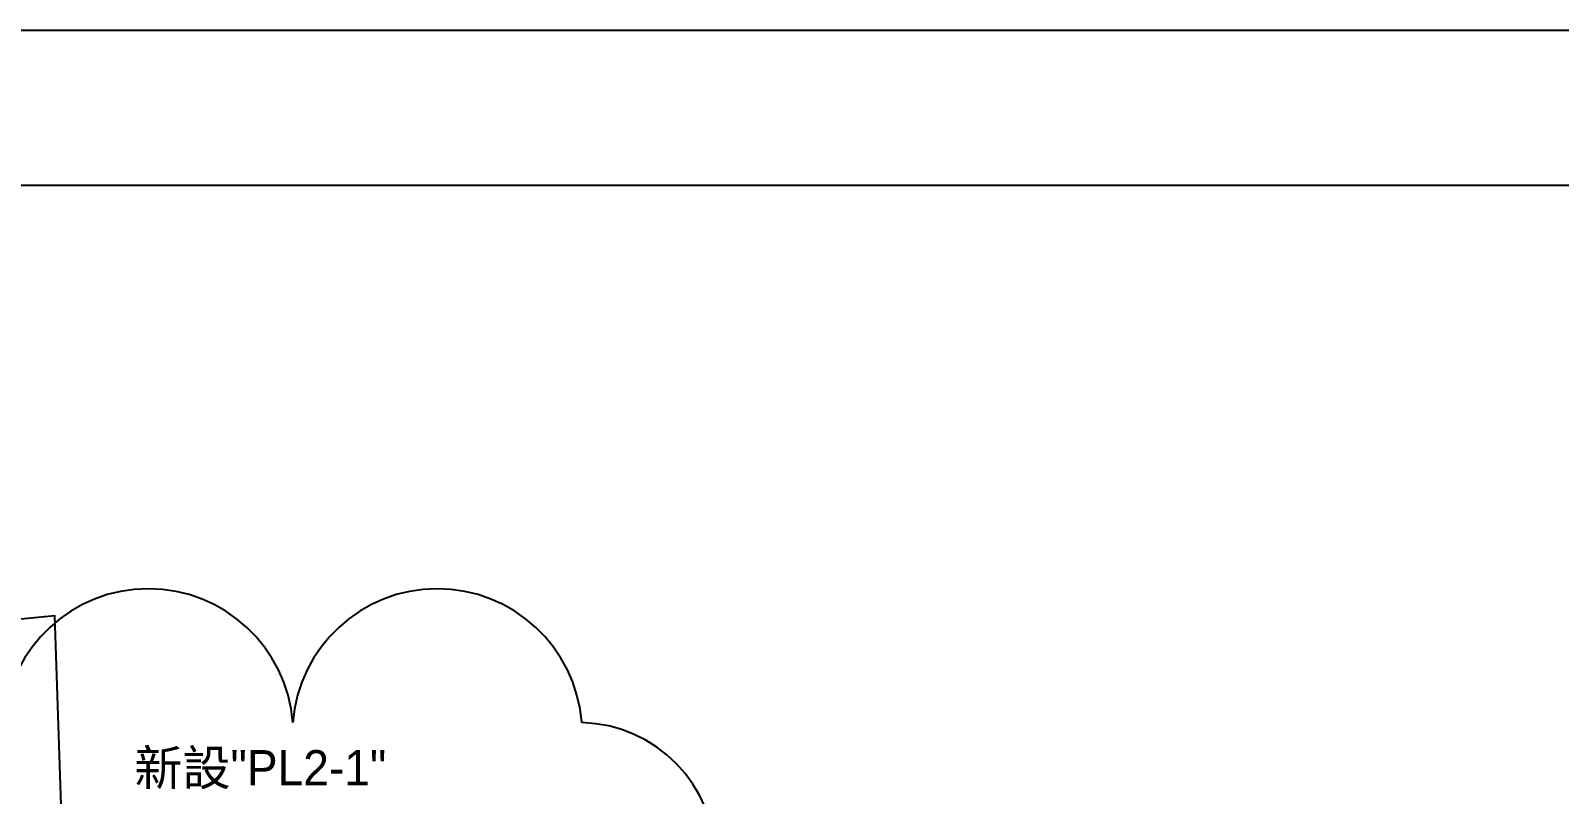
# Model space of a CAD drawing. Header units: millimetres. Extents: x 1358 to 1865, y 706 to 1003.
# Drawn here: x 1484.9 to 1554.6, y 968.3 to 1003.1 of the extents above; entities that cross this region are included whole.
import ezdxf

# ---------------------------------------------------------------- set-up
doc = ezdxf.new("R2010")
doc.units = ezdxf.units.MM
doc.linetypes.add('HIDDEN', pattern=[9.525, 6.35, -3.175])
doc.layers.add('文字', color=6, linetype='Continuous')
doc.layers.add('既設管線', color=1, linetype='HIDDEN')
doc.styles.add('新細明體', font='')
doc.styles.get('新細明體').set_extended_font_data('新細明體')

msp = doc.modelspace()

# ---------------------------------------------------------------- linework, layer by layer
for points in [[(1445.48, 706.418), (1865.091, 706.418), (1865.091, 1003.113), (1445.48, 1003.113)], [(1452.545, 713.482), (1858.027, 713.482), (1858.027, 996.048), (1452.545, 996.048)]]:
    msp.add_lwpolyline(points, close=True)
at = {"elevation": -0.191, "flags": 128}
msp.add_lwpolyline([(1486.352, 965.995), (1486.006, 976.438), (1480.73, 975.933)], dxfattribs=at)
at = {"layer": '既設管線', "ltscale": 1000}
msp.add_lwpolyline([(1483.673, 971.576, 0.976833), (1483.673, 959.079, 0.976833), (1483.673, 946.581, 0.926453), (1496.85, 946.581, 0.926453), (1510.027, 946.581, 0.976833), (1510.027, 959.079, 0.976833), (1510.027, 971.576, 0.926453), (1496.85, 971.576, 0.926453), (1483.673, 971.576, 0.926453)], format="xyb", dxfattribs=at)

# ---------------------------------------------------------------- texts
at = {"layer": '文字', "style": '新細明體'}
msp.add_text('新設"PL2-1"', height=1.6073, dxfattribs=at).set_placement((1489.625, 968.718, -0.287))

doc.saveas('drawing.dxf')
